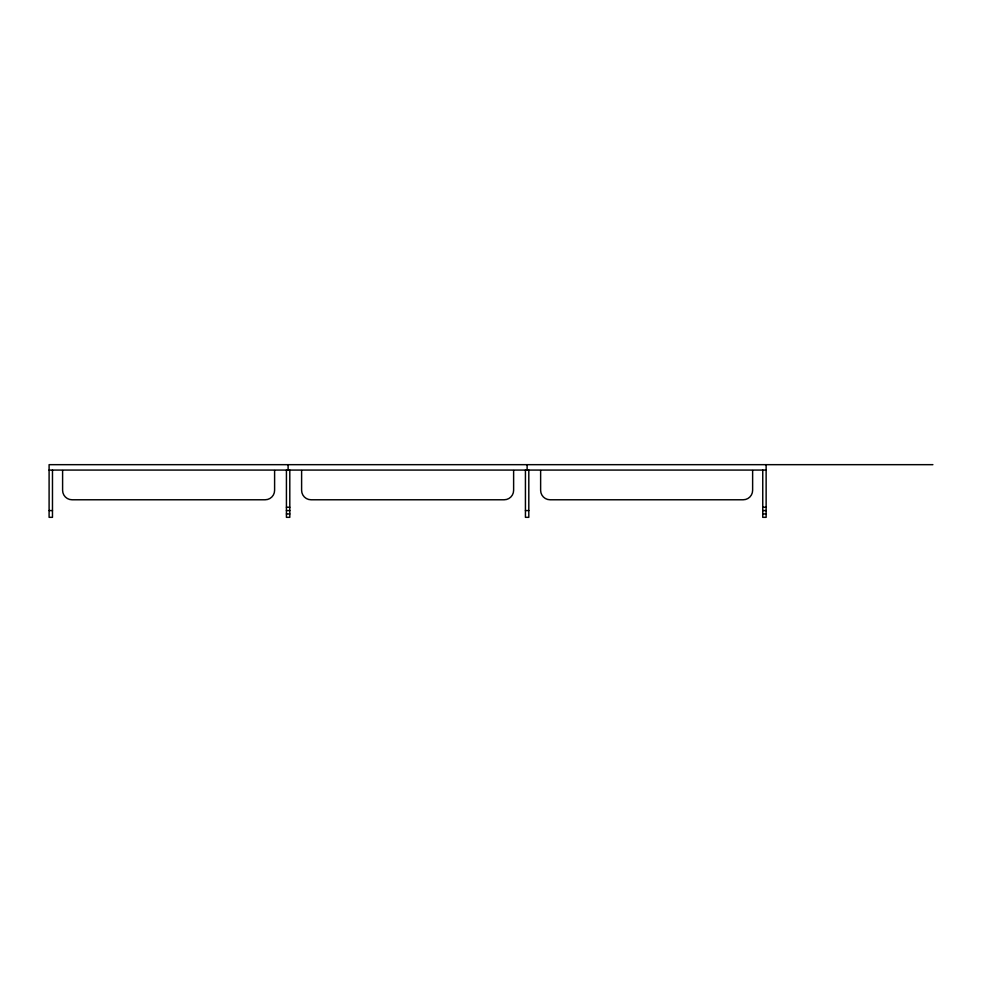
<?xml version="1.0" encoding="UTF-8"?>
<svg xmlns="http://www.w3.org/2000/svg" width="982" height="982" viewBox="0 0 982 982"><rect width="100%" height="100%" fill="white"/><g stroke="black" fill="none" stroke-linecap="round" stroke-linejoin="round"><path stroke-width="1.47" d="M932.9 464.67L49.1 464.67L49.1 517.33L52.476 517.33L52.476 470.071M49.1 470.071L766.132 470.071M286.425 507.24L289.8 507.24M762.756 507.24L766.132 507.24M49.1 510.579L52.476 510.579M286.425 510.579L289.8 510.579M525.431 510.579L528.807 510.579M762.756 510.579L766.132 510.579M286.425 513.954L289.8 513.954M762.756 513.954L766.132 513.954M766.132 464.67L766.132 517.33L762.756 517.33L762.756 470.071M752.629 470.574L752.629 490.325A9.452 9.452 0 0 1 743.178 499.777L550.08 499.777A9.452 9.452 0 0 1 540.628 490.325L540.628 470.574M528.807 470.071L528.807 517.33L525.431 517.33L525.431 470.071M527.125 464.67L527.125 470.071M513.623 470.574L513.623 490.325A9.452 9.452 0 0 1 504.171 499.777L311.061 499.777A9.452 9.452 0 0 1 301.609 490.325L301.609 470.574M289.8 470.071L289.8 517.33L286.425 517.33L286.425 470.071M288.107 464.67L288.107 470.071M274.604 470.574L274.604 490.325A9.452 9.452 0 0 1 265.152 499.777L72.054 499.777A9.452 9.452 0 0 1 62.602 490.325L62.602 470.574"/></g></svg>
